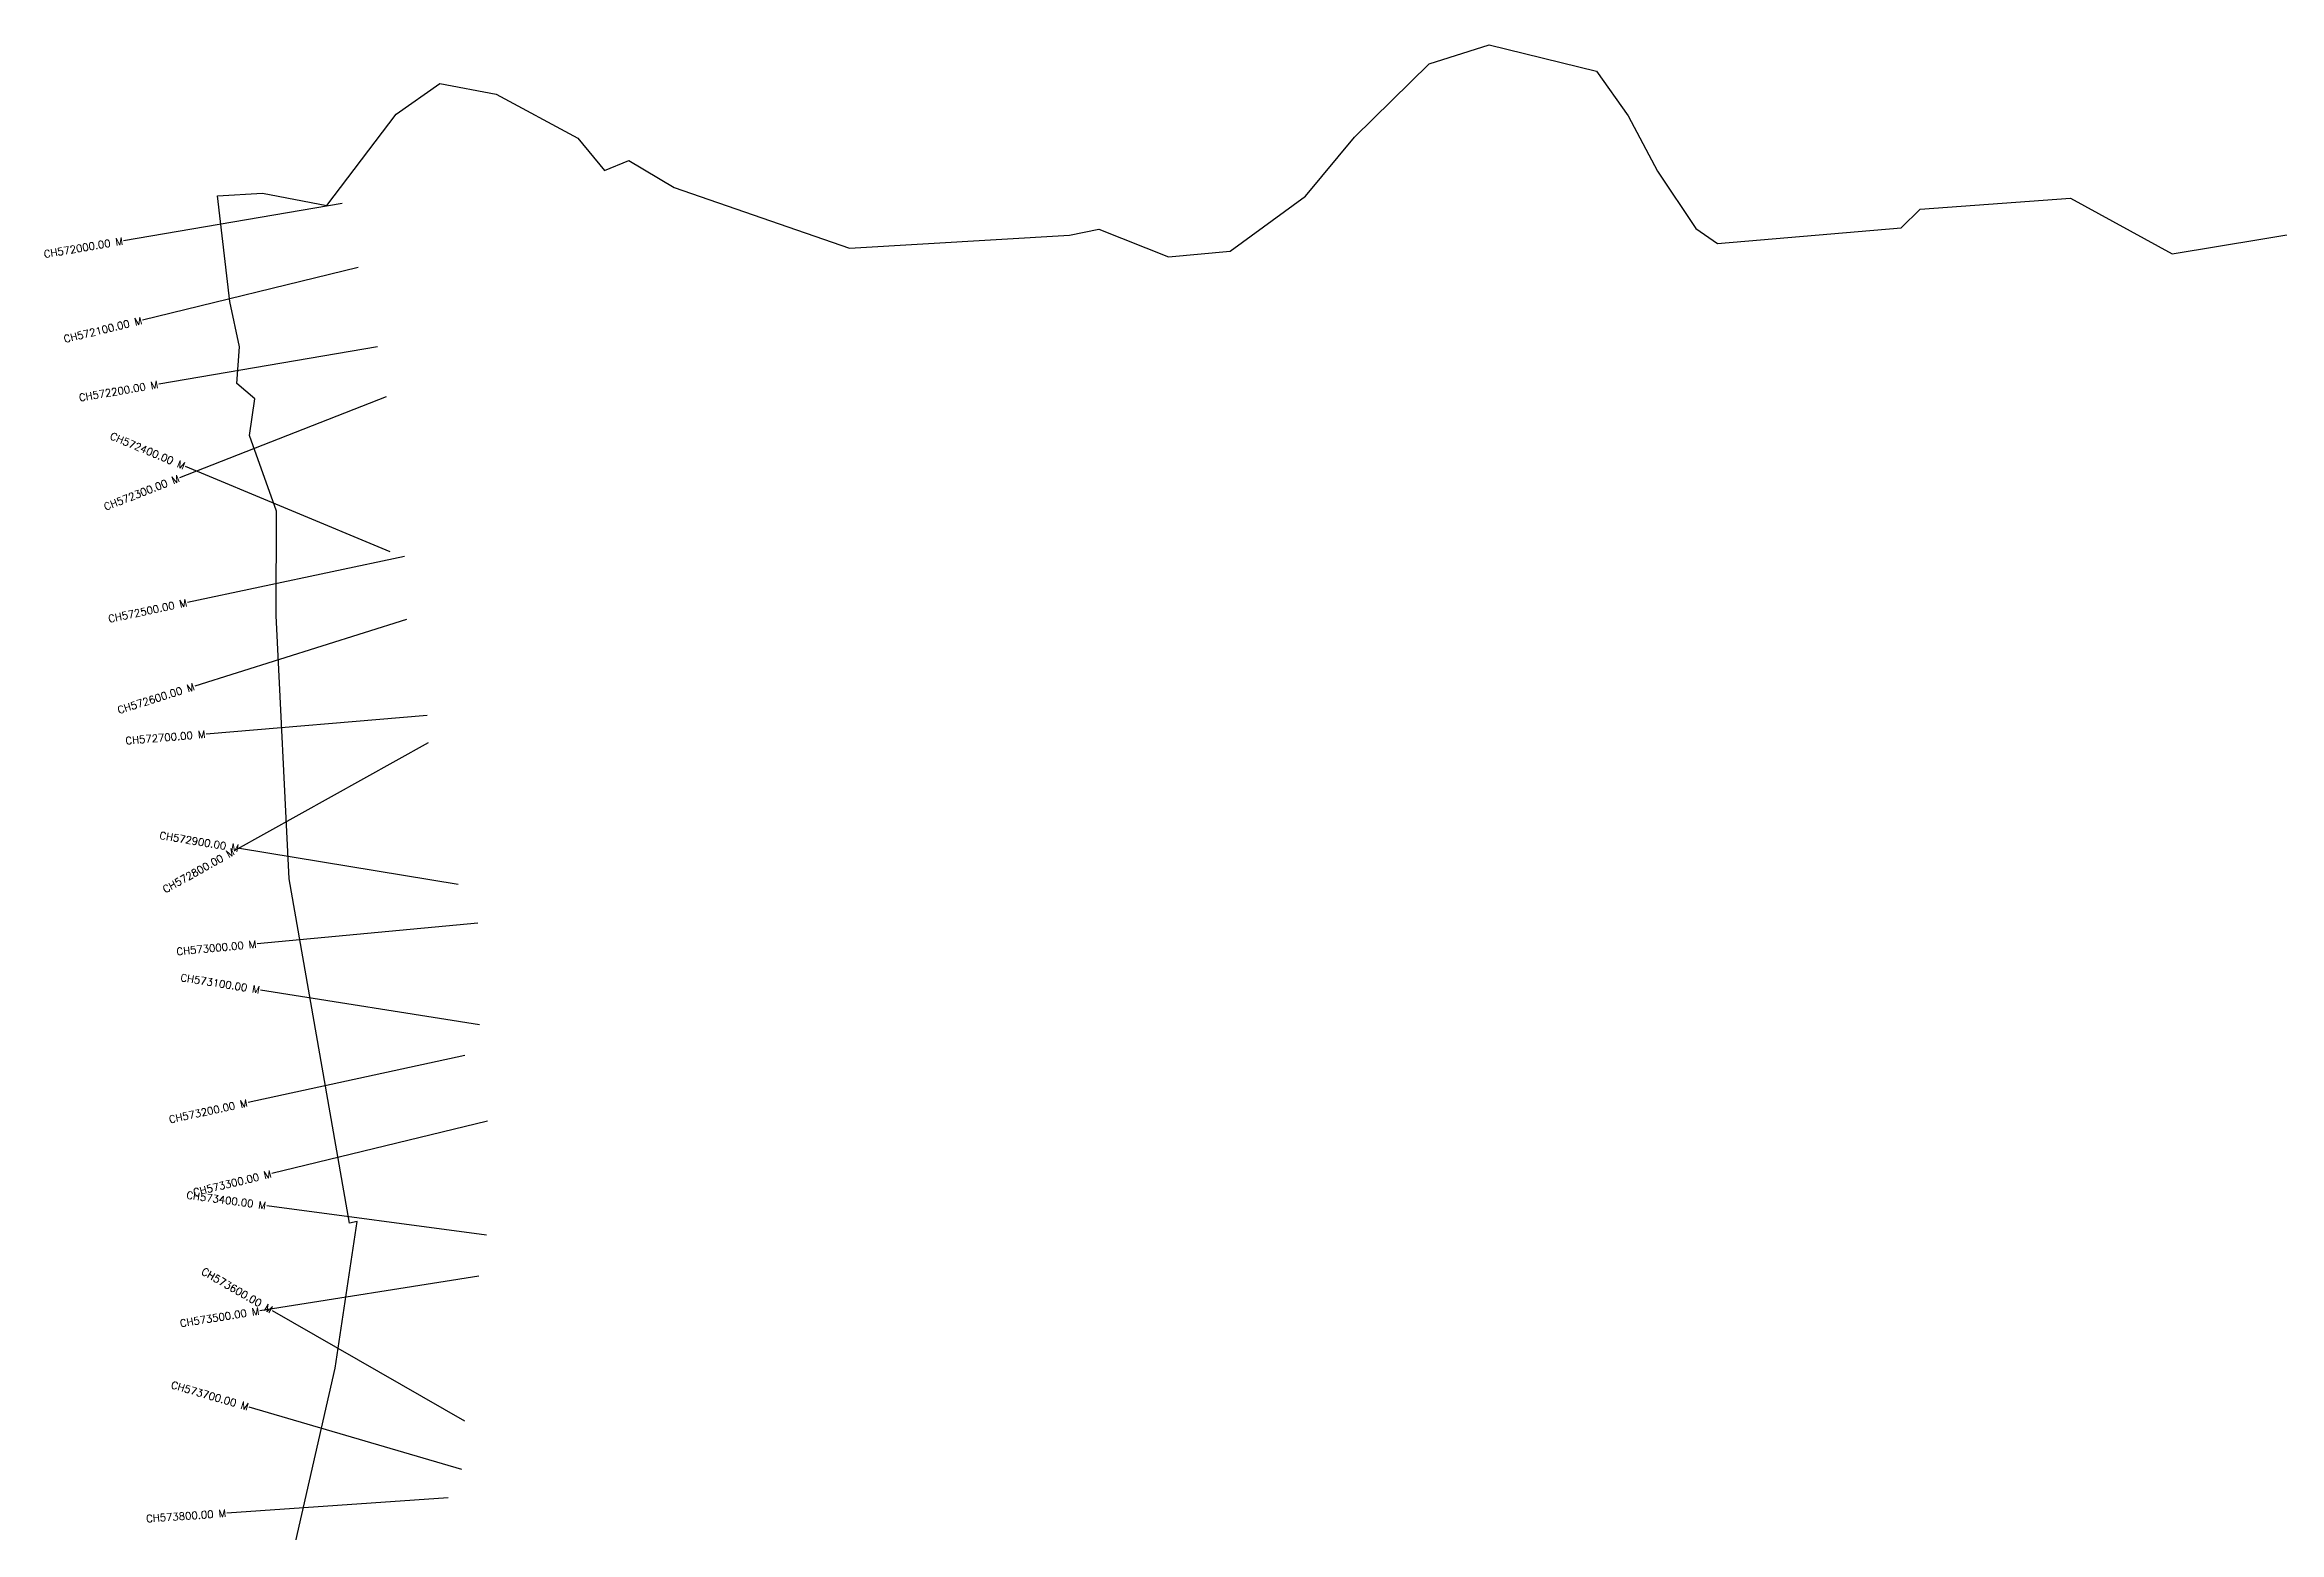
# Model space of a CAD drawing. Header units: metres. Extents: x 321809 to 327866, y 1839213 to 1843749.
# Drawn here: x 321815 to 324838, y 1841737 to 1843749 of the extents above; entities that cross this region are included whole.
import ezdxf
from ezdxf.enums import TextEntityAlignment as Align

# ---------------------------------------------------------------- set-up
doc = ezdxf.new("R2010")
doc.units = ezdxf.units.M
doc.layers.add('CS', color=134, linetype='Continuous')
doc.layers.add('CSMark', color=6, linetype='Continuous')
doc.styles.get("Standard").update_dxf_attribs({"font": 'simplex.shx'})

msp = doc.modelspace()

# ---------------------------------------------------------------- linework, layer by layer
at = {"color": 6, "flags": 128}
msp.add_lwpolyline([(322155, 1841725.4), (322208.1, 1841958.7), (322237.9, 1842157.2), (322227.5, 1842155), (322145.9, 1842620.8), (322128.2, 1842976.9), (322128.9, 1843118), (322092.2, 1843220.1), (322099.4, 1843270), (322075.2, 1843290.6), (322078.8, 1843340.3), (322065.4, 1843401.6), (322048.8, 1843544.3), (322109.8, 1843547.9), (322197, 1843531.4), (322290.8, 1843655), (322349.6, 1843696.3), (322426, 1843682.1), (322536.3, 1843622.3), (322572.5, 1843578.8), (322605.3, 1843592.3), (322666.4, 1843555.8), (322903.8, 1843473.8), (323201.4, 1843491.2), (323241.1, 1843499.4), (323335.1, 1843462.1), (323418.8, 1843469.7), (323520.6, 1843544.1), (323586.7, 1843623.7), (323687.6, 1843723), (323769.1, 1843748.9), (323913.9, 1843713.2), (323957.1, 1843652.7), (323996.6, 1843577.9), (324048.4, 1843500.4), (324078, 1843480.2), (324326.3, 1843501.3), (324351.9, 1843526.4), (324555.4, 1843541.4), (324692.7, 1843466.2), (324938, 1843506.8)], dxfattribs=at)
at = {"layer": 'CS'}
for p, q in [((322217.7, 1843534.2), (321922, 1843483.8)), ((322239, 1843447.3), (321947.5, 1843376.3)), ((322265.3, 1843340), (321969.5, 1843289.6)), ((322277, 1843272.7), (321997.7, 1843163.2)), ((322282.4, 1843062.9), (322005.5, 1843178.3)), ((322302, 1843056.6), (322008.5, 1842994.6)), ((322304.4, 1842971.5), (322018.3, 1842881.3)), ((322332.5, 1842841.4), (322033.5, 1842816.4)), ((322333.7, 1842804.6), (322071.6, 1842658.6)), ((322374.6, 1842613), (322078.6, 1842661.8)), ((322401.1, 1842560.5), (322102.4, 1842532.5)), ((322403.3, 1842423.2), (322107, 1842470.2)), ((322383.6, 1842381.5), (322090.4, 1842318)), ((322414.1, 1842292.7), (322122.5, 1842222)), ((322412.8, 1842138.7), (322115.5, 1842178.5)), ((322402.6, 1842083.4), (322106.3, 1842036.4)), ((322383.4, 1841886.9), (322123.3, 1842036.4)), ((322379.6, 1841821.8), (322091.6, 1841906)), ((322360.9, 1841783.2), (322061.6, 1841762.6))]:
    msp.add_line(p, q, dxfattribs=at)

# ---------------------------------------------------------------- texts
at = {"layer": 'CSMark'}
for s, rotation, p in [('CH572000.00 M', 9.6784, (321921, 1843483.6)), ('CH572100.00 M', 13.6822, (321946.5, 1843376.1)), ('CH572200.00 M', 9.6659, (321968.6, 1843289.5)), ('CH572400.00 M', 337.3733, (322004.6, 1843178.7)), ('CH572300.00 M', 21.41, (321996.8, 1843162.8)), ('CH572500.00 M', 11.9257, (322007.5, 1842994.4)), ('CH572600.00 M', 17.5033, (322017.4, 1842881)), ('CH572700.00 M', 4.7661, (322032.5, 1842816.4)), ('CH572900.00 M', 350.6498, (322077.6, 1842662)), ('CH572800.00 M', 29.1167, (322070.7, 1842658.1)), ('CH573000.00 M', 5.3624, (322101.4, 1842532.4)), ('CH573100.00 M', 350.9911, (322106.1, 1842470.4)), ('CH573200.00 M', 12.2042, (322089.4, 1842317.8)), ('CH573300.00 M', 13.6328, (322121.6, 1842221.8)), ('CH573400.00 M', 352.3678, (322114.5, 1842178.7)), ('CH573600.00 M', 330.1128, (322122.5, 1842036.9)), ('CH573500.00 M', 9.0048, (322105.3, 1842036.2)), ('CH573700.00 M', 343.7061, (322090.7, 1841906.3)), ('CH573800.00 M', 3.9245, (322060.6, 1841762.6))]:
    msp.add_text(s, height=10, rotation=rotation, dxfattribs=at).set_placement(p, align=Align.MIDDLE_RIGHT)

doc.saveas('drawing.dxf')
